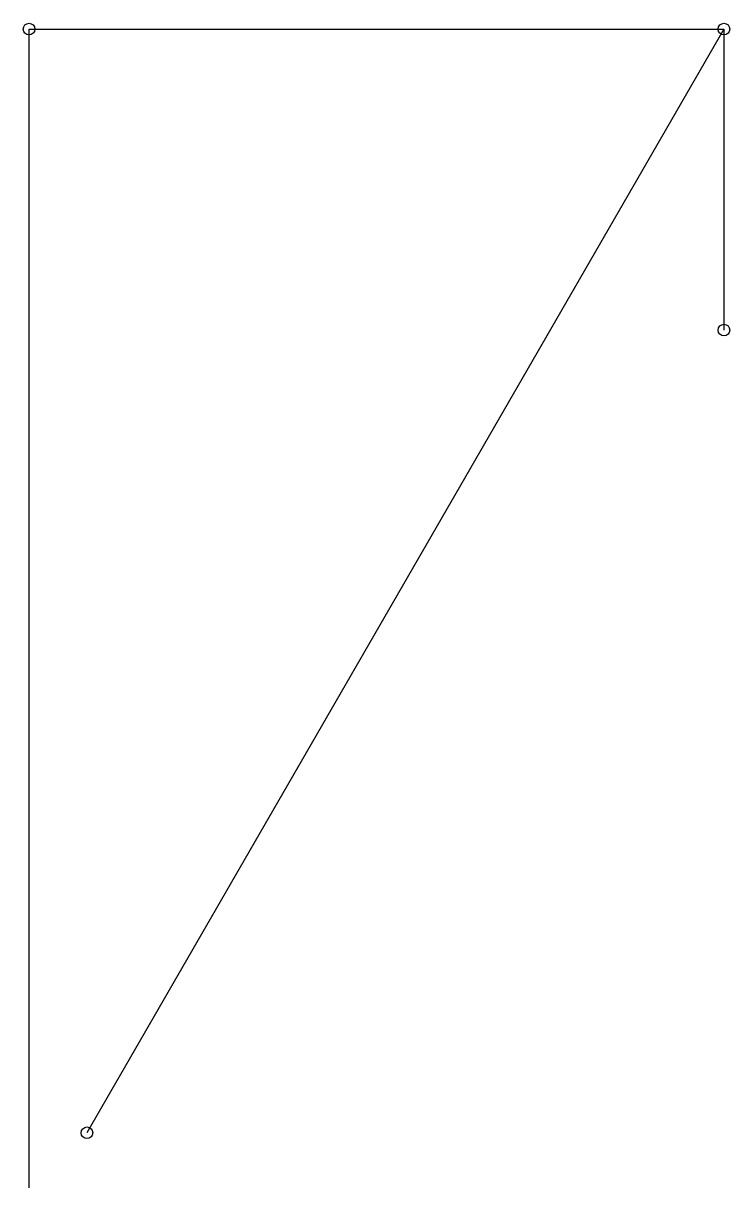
# Model space of a CAD drawing. Header units: millimetres. Extents: x -0.1 to 12.1, y 0 to 20.1.
import ezdxf

# ---------------------------------------------------------------- set-up
doc = ezdxf.new("R2010")
doc.units = ezdxf.units.MM

msp = doc.modelspace()

# ---------------------------------------------------------------- linework, layer by layer
at = {"layer": 'Shots', "color": 1}
for p, q in [((0, 20), (12, 20)), ((0, 0), (0, 20)), ((12, 20), (1, 0.948)), ((12, 20), (12, 14.804))]:
    msp.add_line(p, q, dxfattribs=at)
for centre in [(0, 20), (12, 20), (12, 14.804), (1, 0.948)]:
    msp.add_circle(centre, 0.1, dxfattribs=at)

doc.saveas('drawing.dxf')
